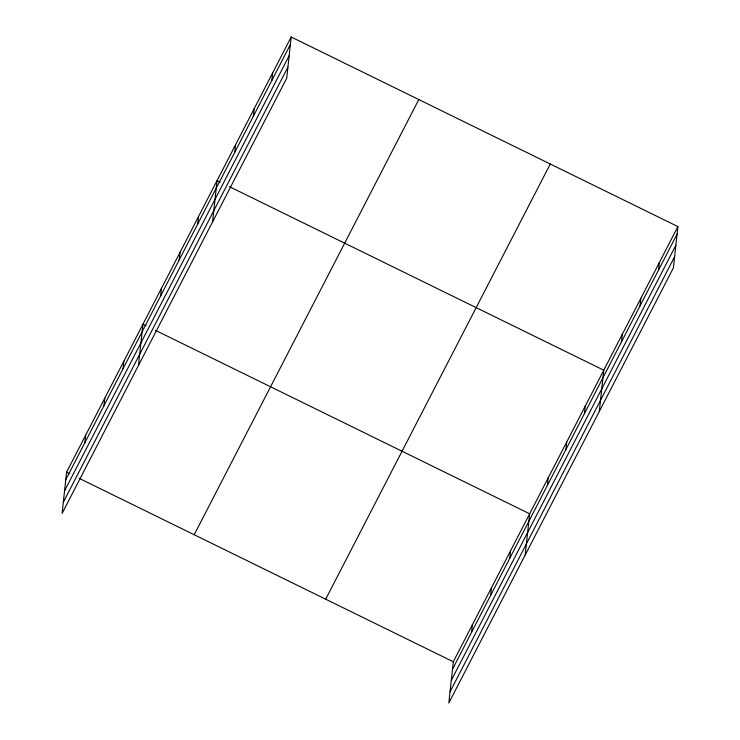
<?xml version="1.0" encoding="UTF-8"?>
<svg xmlns="http://www.w3.org/2000/svg" width="740" height="740" viewBox="0 0 740 740"><rect width="100%" height="100%" fill="white"/><g stroke="black" fill="none" stroke-linecap="round" stroke-linejoin="round"><path stroke-width="1.11" d="M291.181 37L66.582 472.175L62.105 513.421L286.704 78.246L291.181 37L677.896 226.579L673.418 267.825L448.819 703L453.296 661.754L677.896 226.579M84.85 442.751L85.674 435.185M103.942 405.761L104.766 398.194M123.034 368.77L123.858 361.203M138.463 365.458L142.95 324.222L146.058 325.748M160.654 295.88L161.477 288.313M179.182 259.971L180.005 252.414M197.719 224.072L198.533 216.515M212.584 221.852L217.061 180.606L220.178 182.133M234.774 152.274L235.597 144.707M253.302 116.365L254.125 108.808M271.83 80.466L272.653 72.899M471.565 632.33L472.388 624.764M490.657 595.339L491.48 587.773M509.749 558.349L510.572 550.782M525.178 555.037L529.664 513.801L155.4 330.318M547.369 485.459L548.192 477.892M565.896 449.55L566.72 441.993M584.424 413.651L585.248 406.094M599.298 411.431L603.775 370.185L229.511 186.711M621.489 341.843L622.312 334.286M640.017 305.944L640.84 298.387M658.545 270.045L659.368 262.478M65.758 479.742L290.358 44.567M64.556 490.851L289.155 55.676M63.307 502.303L287.906 67.127M194.204 534.743L418.794 99.558M325.683 599.197L550.283 164.021M452.473 669.321L677.072 234.145M451.271 680.43L675.87 245.255M450.022 691.882L674.621 256.706M66.582 472.175L69.699 473.702M79.032 478.28L453.296 661.754"/></g></svg>
